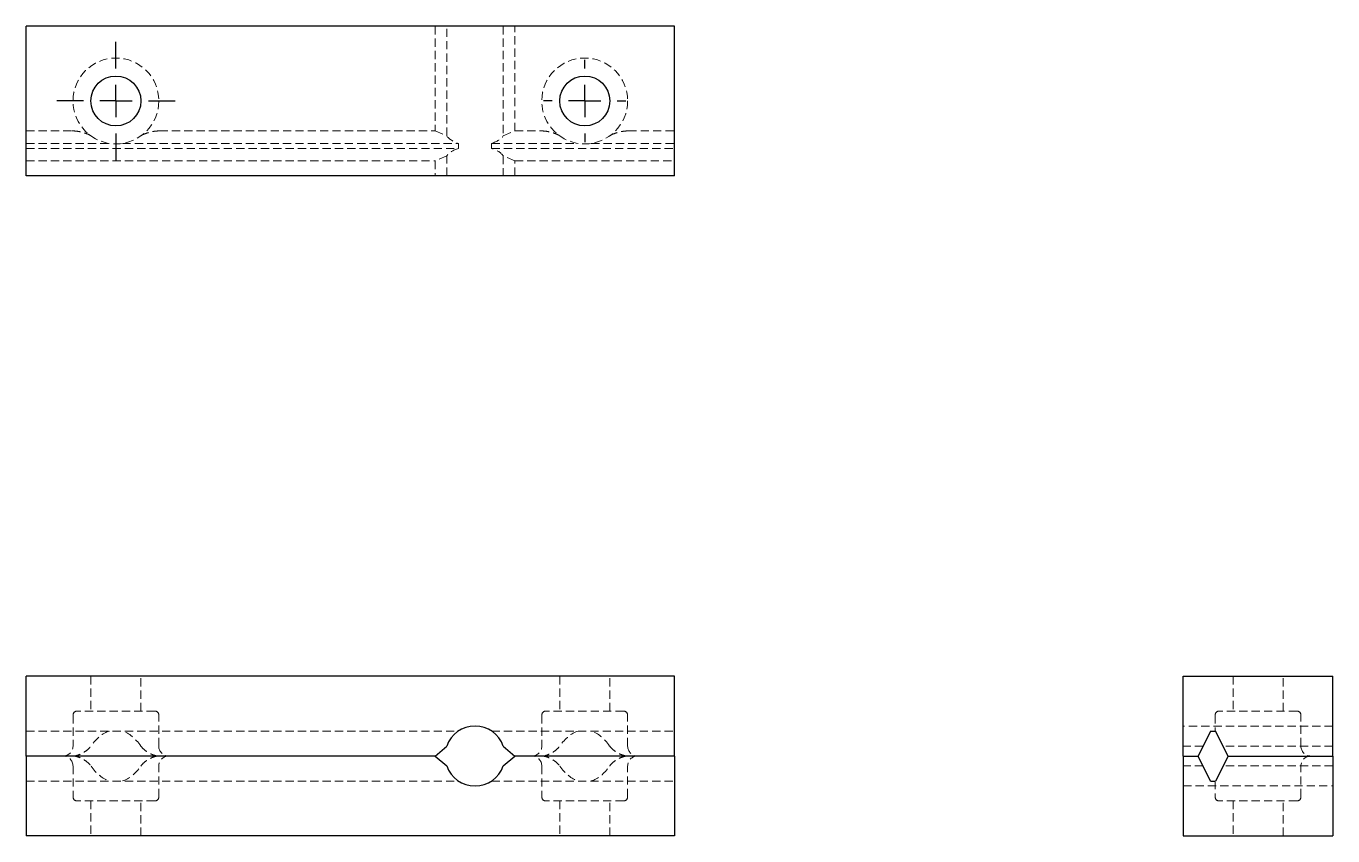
# Model space of a CAD drawing. Header units: millimetres. Extents: x 33 to 235, y 45 to 170.
import ezdxf

# ---------------------------------------------------------------- set-up
doc = ezdxf.new("R2010")
doc.units = ezdxf.units.MM
doc.linetypes.add('HIDDEN', pattern=[1.905, 1.27, -0.635])
doc.layers.add('10', color=7, linetype='Continuous')

# ---------------------------------------------------------------- blocks, each defined once
blk = doc.blocks.new('SW_CENTERMARKSYMBOL_0')
at = {"layer": '10', "color": 0}
for p, q in [((0, 5), (0, 6.35)), ((0, 0), (0, 2.5)), ((-5, 0), (-6.35, 0)), ((0, 0), (-2.5, 0)), ((0, 0), (0, -2.5)), ((0, 0), (2.5, 0)), ((5, 0), (6.35, 0)), ((0, -5), (0, -6.35))]:
    blk.add_line(p, q, dxfattribs=at)
blk = doc.blocks.new('SW_CENTERMARKSYMBOL_1')
at = {"layer": '10', "color": 0}
for p, q in [((0, 5), (0, 9.12)), ((0, 0), (0, 2.5)), ((-5, 0), (-9.12, 0)), ((0, 0), (-2.5, 0)), ((0, 0), (0, -2.5)), ((0, 0), (2.5, 0)), ((5, 0), (9.12, 0)), ((0, -5), (0, -9.12))]:
    blk.add_line(p, q, dxfattribs=at)

msp = doc.modelspace()

# ---------------------------------------------------------------- linework, layer by layer
at = {"color": 7, "linetype": 'Continuous', "lineweight": 25}
for p, q in [((133, 169.54), (33, 169.54)), ((33, 146.46), (33, 169.54)), ((133, 146.46), (133, 169.54)), ((133, 146.46), (33, 146.46)), ((33, 57), (33, 69.31)), ((133, 69.31), (33, 69.31)), ((133, 57), (133, 69.31)), ((211.46, 57), (211.46, 69.31)), ((211.46, 69.31), (234.54, 69.31)), ((234.54, 57), (234.54, 69.31)), ((215.69, 60.85), (213.77, 57)), ((215.69, 60.85), (216.46, 60.85)), ((218.38, 57), (216.46, 60.85)), ((96.08, 57), (97.87, 58.52)), ((106.59, 58.52), (108.38, 57)), ((96.08, 57), (33, 57)), ((33, 57), (33, 44.69)), ((96.08, 57), (33, 57)), ((96.08, 57), (97.87, 55.48)), ((106.59, 55.48), (108.38, 57)), ((133, 57), (108.38, 57)), ((133, 57), (108.38, 57)), ((133, 57), (133, 44.69)), ((211.46, 57), (213.77, 57)), ((211.46, 57), (211.46, 44.69)), ((211.46, 57), (213.77, 57)), ((215.69, 53.15), (213.77, 57)), ((218.38, 57), (216.46, 53.15)), ((218.38, 57), (234.54, 57)), ((218.38, 57), (234.54, 57)), ((234.54, 57), (234.54, 44.69)), ((215.69, 53.15), (216.46, 53.15)), ((133, 44.69), (33, 44.69)), ((211.46, 44.69), (234.54, 44.69))]:
    msp.add_line(p, q, dxfattribs=at)
at = {"color": 7, "linetype": 'HIDDEN', "lineweight": 18}
for p, q in [((96.08, 169.54), (96.08, 153.38)), ((96.08, 169.54), (96.08, 153.38)), ((97.87, 152.63), (97.87, 169.54)), ((106.59, 169.54), (106.59, 152.63)), ((108.38, 153.38), (108.38, 169.54)), ((108.38, 153.38), (108.38, 169.54)), ((33, 153.38), (40.12, 153.38)), ((33, 153.38), (40.12, 153.38)), ((53.57, 153.38), (96.08, 153.38)), ((53.57, 153.38), (96.08, 153.38)), ((96.08, 153.38), (97.87, 152.63)), ((106.59, 152.63), (108.38, 153.38)), ((108.38, 153.38), (112.43, 153.38)), ((108.38, 153.38), (112.43, 153.38)), ((125.88, 153.38), (133, 153.38)), ((125.88, 153.38), (133, 153.38)), ((33, 151.46), (45.84, 151.46)), ((47.85, 151.46), (99.68, 151.46)), ((99.68, 151.46), (99.68, 150.69)), ((104.78, 151.46), (118.15, 151.46)), ((104.78, 150.69), (104.78, 151.46)), ((120.16, 151.46), (133, 151.46)), ((33, 150.69), (99.68, 150.69)), ((97.87, 149.53), (96.08, 148.77)), ((97.87, 146.46), (97.87, 149.53)), ((104.78, 150.69), (133, 150.69)), ((108.38, 148.77), (106.59, 149.53)), ((106.59, 149.53), (106.59, 146.46)), ((33, 148.77), (96.08, 148.77)), ((33, 148.77), (96.08, 148.77)), ((96.08, 148.77), (96.08, 146.46)), ((96.08, 148.77), (96.08, 146.46)), ((108.38, 146.46), (108.38, 148.77)), ((108.38, 148.77), (133, 148.77)), ((108.38, 148.77), (133, 148.77)), ((108.38, 146.46), (108.38, 148.77)), ((43, 69.31), (43, 63.92)), ((50.69, 63.92), (50.69, 69.31)), ((115.31, 69.31), (115.31, 63.92)), ((123, 63.92), (123, 69.31)), ((219.15, 69.31), (219.15, 63.92)), ((226.85, 63.92), (226.85, 69.31)), ((40.23, 63.31), (40.23, 58.54)), ((52.85, 63.92), (40.85, 63.92)), ((53.46, 58.54), (53.46, 63.31)), ((112.54, 63.31), (112.54, 58.54)), ((125.15, 63.92), (113.15, 63.92)), ((125.77, 58.54), (125.77, 63.31)), ((216.38, 63.31), (216.38, 60.85)), ((229, 63.92), (217, 63.92)), ((229.62, 58.54), (229.62, 63.31)), ((33, 60.85), (99.68, 60.85)), ((104.78, 60.85), (133, 60.85)), ((234.54, 61.62), (211.46, 61.62)), ((214.53, 58.52), (211.46, 58.52)), ((234.54, 58.52), (217.63, 58.52)), ((40.23, 55.46), (40.23, 50.69)), ((53.46, 50.69), (53.46, 55.46)), ((112.54, 55.46), (112.54, 50.69)), ((125.77, 50.69), (125.77, 55.46)), ((214.53, 55.48), (211.46, 55.48)), ((234.54, 55.48), (217.63, 55.48)), ((229.62, 50.69), (229.62, 55.46)), ((33, 53.15), (99.68, 53.15)), ((104.78, 53.15), (133, 53.15)), ((216.38, 53.15), (216.38, 50.69)), ((211.46, 52.38), (234.54, 52.38)), ((52.85, 50.08), (40.85, 50.08)), ((43, 50.08), (43, 44.69)), ((50.69, 44.69), (50.69, 50.08)), ((125.15, 50.08), (113.15, 50.08)), ((115.31, 50.08), (115.31, 44.69)), ((123, 44.69), (123, 50.08)), ((229, 50.08), (217, 50.08)), ((219.15, 50.08), (219.15, 44.69)), ((226.85, 44.69), (226.85, 50.08))]:
    msp.add_line(p, q, dxfattribs=at)
for centre in [(46.85, 158), (119.15, 158)]:
    msp.add_circle(centre, 6.62, dxfattribs=at)
at = {"color": 7, "linetype": 'Continuous', "lineweight": 25}
for centre in [(46.85, 158), (119.15, 158)]:
    msp.add_circle(centre, 3.85, dxfattribs=at)
at = {"color": 7, "linetype": 'HIDDEN', "lineweight": 18}
for centre, radius, start, end in [((40.85, 63.31), 0.615, 90, 180), ((52.85, 63.31), 0.615, 0, 90), ((113.15, 63.31), 0.615, 90, 180), ((125.15, 63.31), 0.615, 0, 90), ((217, 63.31), 0.615, 90, 180), ((229, 63.31), 0.615, 0, 90), ((38.69, 58.54), 1.54, 270, 0), ((55, 58.54), 1.54, 180, 270), ((111, 58.54), 1.54, 270, 0), ((127.31, 58.54), 1.54, 180, 270), ((231.15, 58.54), 1.54, 180, 270), ((38.69, 55.46), 1.54, 0, 90), ((55, 55.46), 1.54, 90, 180), ((111, 55.46), 1.54, 0, 90), ((127.31, 55.46), 1.54, 90, 180), ((231.15, 55.46), 1.54, 90, 180), ((40.85, 50.69), 0.615, 180, 270), ((52.85, 50.69), 0.615, 270, 0), ((113.15, 50.69), 0.615, 180, 270), ((125.15, 50.69), 0.615, 270, 0), ((217, 50.69), 0.615, 180, 270), ((229, 50.69), 0.615, 270, 0)]:
    msp.add_arc(centre, radius, start, end, dxfattribs=at)
at = {"color": 7, "linetype": 'Continuous', "lineweight": 25}
for start, end in [(19.1881, 160.8119), (199.1881, 340.8119)]:
    msp.add_arc((102.23, 57), 4.62, start, end, dxfattribs=at)
at = {"color": 7, "linetype": 'HIDDEN', "lineweight": 18}
for centre, major_axis, start_param, end_param in [((102.23, 153.38), (4.62, 0), 3.476489, 4.126703), ((102.23, 153.38), (4.62, 0), 5.298075, 5.948289), ((102.23, 148.77), (4.62, 0), 2.156482, 2.806696), ((102.23, 148.77), (4.62, 0), 0.334896, 0.985111), ((46.85, 47.77), (0, 13.23), 0.152647, 0.619871), ((46.85, 47.77), (0, 13.23), 5.663314, 6.130539), ((119.15, 47.77), (0, 13.23), 0.152647, 0.619871), ((119.15, 47.77), (0, 13.23), 5.663314, 6.130539), ((46.85, 66.23), (0, 13.23), 2.521722, 2.988946), ((46.85, 66.23), (0, 13.23), 3.294239, 3.761464), ((119.15, 66.23), (0, 13.23), 2.521722, 2.988946), ((119.15, 66.23), (0, 13.23), 3.294239, 3.761464)]:
    msp.add_ellipse(centre, major_axis=major_axis, ratio=0.5, start_param=start_param, end_param=end_param, dxfattribs=at)
for points in [[(40.12, 153.38), (40.42, 153.38), (40.7, 153.36), (41.25, 153.27), (41.51, 153.21), (42, 153.08), (42.23, 153), (42.65, 152.82), (42.85, 152.73), (43, 152.62)], [(40.12, 153.38), (40.42, 153.38), (40.7, 153.36), (41.25, 153.27), (41.51, 153.21), (42, 153.08), (42.23, 153), (42.65, 152.82), (42.85, 152.73), (43, 152.62)], [(50.69, 152.62), (50.84, 152.73), (51.04, 152.82), (51.46, 153), (51.7, 153.08), (52.18, 153.21), (52.44, 153.27), (52.99, 153.36), (53.27, 153.38), (53.57, 153.38)], [(50.69, 152.62), (50.84, 152.73), (51.04, 152.82), (51.46, 153), (51.7, 153.08), (52.18, 153.21), (52.44, 153.27), (52.99, 153.36), (53.27, 153.38), (53.57, 153.38)], [(112.43, 153.38), (112.73, 153.38), (113.01, 153.36), (113.56, 153.27), (113.82, 153.21), (114.31, 153.08), (114.54, 153), (114.96, 152.82), (115.15, 152.73), (115.31, 152.62)], [(112.43, 153.38), (112.73, 153.38), (113.01, 153.36), (113.56, 153.27), (113.82, 153.21), (114.31, 153.08), (114.54, 153), (114.96, 152.82), (115.15, 152.73), (115.31, 152.62)], [(123, 152.62), (123.15, 152.73), (123.35, 152.82), (123.77, 153), (124, 153.08), (124.49, 153.21), (124.75, 153.27), (125.3, 153.36), (125.58, 153.38), (125.88, 153.38)], [(123, 152.62), (123.15, 152.73), (123.35, 152.82), (123.77, 153), (124, 153.08), (124.49, 153.21), (124.75, 153.27), (125.3, 153.36), (125.58, 153.38), (125.88, 153.38)], [(40.12, 57), (40.42, 57), (40.7, 57.05), (41.25, 57.23), (41.51, 57.34), (42, 57.62), (42.23, 57.78), (42.65, 58.13), (42.85, 58.32), (43, 58.54)], [(50.69, 58.54), (50.84, 58.32), (51.04, 58.13), (51.46, 57.77), (51.7, 57.62), (52.18, 57.34), (52.44, 57.23), (52.99, 57.05), (53.27, 57), (53.57, 57)], [(112.43, 57), (112.73, 57), (113.01, 57.05), (113.56, 57.23), (113.82, 57.34), (114.31, 57.62), (114.54, 57.78), (114.96, 58.13), (115.15, 58.32), (115.31, 58.54)], [(123, 58.54), (123.15, 58.32), (123.35, 58.13), (123.77, 57.77), (124, 57.62), (124.49, 57.34), (124.75, 57.23), (125.3, 57.05), (125.58, 57), (125.88, 57)], [(40.12, 57), (40.42, 57), (40.7, 56.95), (41.25, 56.77), (41.51, 56.66), (42, 56.38), (42.23, 56.22), (42.65, 55.87), (42.85, 55.68), (43, 55.46)], [(50.69, 55.46), (50.84, 55.68), (51.04, 55.87), (51.46, 56.23), (51.7, 56.38), (52.18, 56.66), (52.44, 56.77), (52.99, 56.95), (53.27, 57), (53.57, 57)], [(112.43, 57), (112.73, 57), (113.01, 56.95), (113.56, 56.77), (113.82, 56.66), (114.31, 56.38), (114.54, 56.22), (114.96, 55.87), (115.15, 55.68), (115.31, 55.46)], [(123, 55.46), (123.15, 55.68), (123.35, 55.87), (123.77, 56.23), (124, 56.38), (124.49, 56.66), (124.75, 56.77), (125.3, 56.95), (125.58, 57), (125.88, 57)]]:
    msp.add_open_spline(points, degree=3, knots=[0, 0, 0, 0, 0.25, 0.25, 0.5, 0.5, 0.75, 0.75, 1, 1, 1, 1], dxfattribs=at)

# ---------------------------------------------------------------- block references
at = {"layer": '10'}
for name, p in [('SW_CENTERMARKSYMBOL_1', (46.85, 158)), ('SW_CENTERMARKSYMBOL_0', (119.15, 158))]:
    msp.add_blockref(name, p, dxfattribs=at)

doc.saveas('drawing.dxf')
